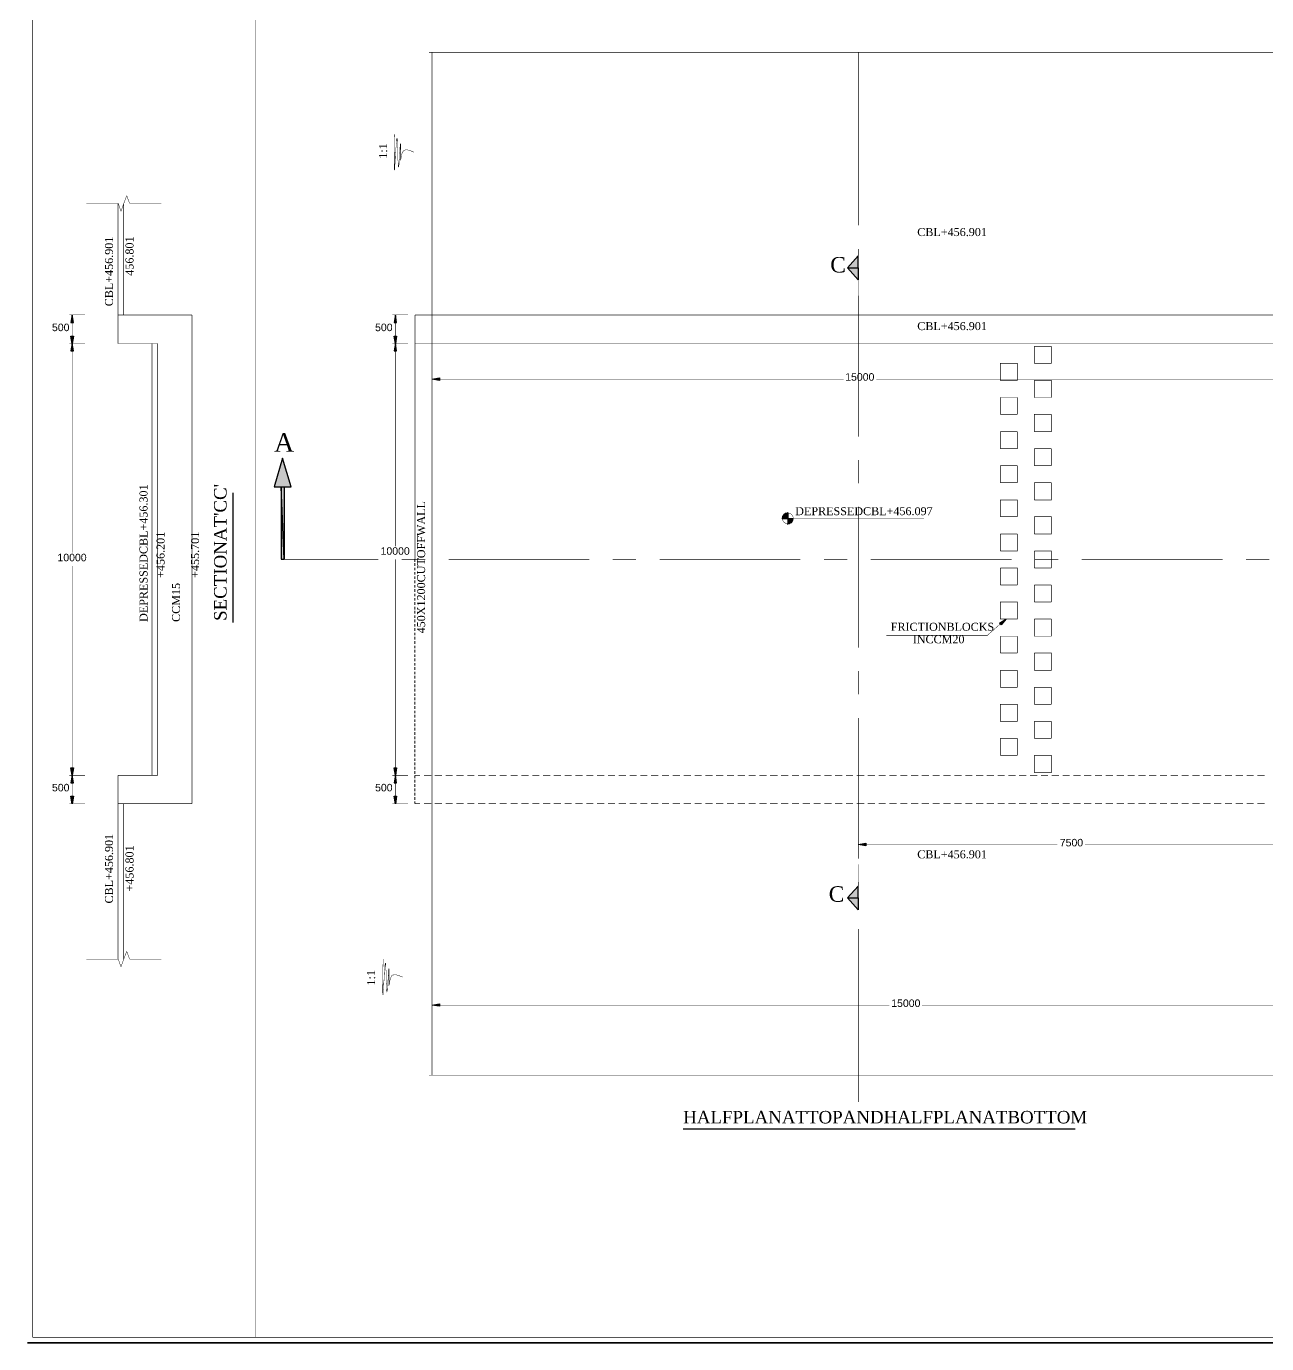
# Model space of a CAD drawing. Header units: millimetres. Extents: x 5 to 839, y 41 to 552.
# Drawn here: x 5.5 to 253.5, y 40.5 to 303.9 of the extents above; entities that cross this region are included whole.
import ezdxf

# ---------------------------------------------------------------- set-up
doc = ezdxf.new("R2010")
doc.units = ezdxf.units.MM
for name, color, linetype in [('H', 7, 'Continuous'), ('P', 7, 'Continuous'), ('T', 7, 'Continuous')]:
    doc.layers.add(name, color=color, linetype=linetype)

msp = doc.modelspace()

# ---------------------------------------------------------------- hatches: boundary and pattern name
at = {"layer": 'H', "linetype": 'Continuous'}
for points in [[(171.803, 253.189), (169.651, 255.588), (171.803, 257.969), (171.803, 253.189)], [(14.411, 244.669), (14.658, 246.151), (14.923, 244.669), (14.411, 244.669)], [(79.005, 244.669), (79.269, 246.151), (79.481, 244.669), (79.005, 244.669)], [(14.658, 240.436), (14.411, 241.917), (14.923, 241.917), (14.658, 240.436)], [(14.411, 239.007), (14.658, 240.436), (14.923, 239.007), (14.411, 239.007)], [(79.269, 240.436), (79.005, 241.917), (79.481, 241.917), (79.269, 240.436)], [(79.005, 239.007), (79.269, 240.436), (79.481, 239.007), (79.005, 239.007)], [(88.071, 233.08), (86.589, 233.327), (88.071, 233.574), (88.071, 233.08)], [(54.998, 211.825), (56.691, 217.488), (58.438, 211.825), (54.998, 211.825)], [(56.444, 197.309), (56.444, 211.825), (56.991, 211.825), (56.991, 197.309), (56.444, 197.309)], [(156.598, 205.475), (156.686, 205.846), (157.709, 205.846), (157.709, 205.475), (156.598, 205.475)], [(156.686, 205.846), (156.951, 206.234), (157.709, 206.234), (157.709, 205.846), (156.686, 205.846)], [(156.951, 206.234), (157.286, 206.446), (157.709, 206.446), (157.709, 206.234), (156.951, 206.234)], [(157.286, 206.446), (157.709, 206.534), (157.709, 206.446), (157.286, 206.446)], [(157.709, 205.052), (157.709, 205.475), (158.768, 205.475), (158.679, 205.052), (157.709, 205.052)], [(157.709, 204.664), (157.709, 205.052), (158.679, 205.052), (158.468, 204.664), (157.709, 204.664)], [(157.709, 204.364), (157.709, 204.664), (158.08, 204.452), (157.709, 204.364)], [(158.08, 204.452), (157.709, 204.664), (158.468, 204.664), (158.08, 204.452)], [(200.378, 184.185), (200.043, 184.556), (201.313, 185.367), (200.378, 184.185)], [(14.658, 154.129), (14.411, 155.61), (14.923, 155.61), (14.658, 154.129)], [(79.269, 154.129), (79.005, 155.61), (79.481, 155.61), (79.269, 154.129)], [(14.411, 152.647), (14.658, 154.129), (14.923, 152.647), (14.411, 152.647)], [(79.005, 152.647), (79.269, 154.129), (79.481, 152.647), (79.005, 152.647)], [(14.658, 148.449), (14.411, 149.931), (14.923, 149.931), (14.658, 148.449)], [(79.269, 148.449), (79.005, 149.931), (79.481, 149.931), (79.269, 148.449)], [(173.284, 140.018), (171.803, 140.282), (173.284, 140.529), (173.284, 140.018)], [(171.803, 127.194), (169.651, 129.611), (171.803, 131.974), (171.803, 127.194)], [(88.071, 107.932), (86.589, 108.197), (88.071, 108.444), (88.071, 107.932)]]:
    msp.add_hatch(color=256, dxfattribs=at).paths.add_polyline_path(points)

# ---------------------------------------------------------------- linework, layer by layer
at = {"layer": 'P'}
for points, const_width in [([(6.738, 551.886), (6.738, 41.769)], 0.085), ([(6.738, 41.769), (833.878, 41.769), (833.878, 551.886), (6.738, 551.886), (833.878, 551.886)], 0.085), ([(51.276, 551.886), (51.276, 41.769)], 0.085), ([(85.99, 298.662), (269.081, 298.662), (269.928, 296.492)], 0.085), ([(86.572, 197.309), (86.572, 298.662)], 0.127), ([(171.803, 298.662), (171.803, 264.072)], 0.169), ([(79.128, 282.31), (79.093, 281.428)], 0.085), ([(79.093, 279.347), (79.093, 278.977), (79.04, 278.589)], 0.085), ([(79.093, 281.428), (79.093, 280.582), (79.093, 280.158), (79.093, 279.77), (79.093, 279.347)], 0.085), ([(79.34, 279.259), (79.375, 279.612)], 0.085), ([(79.34, 278.924), (79.34, 279.259)], 0.085), ([(79.375, 279.612), (79.428, 279.894), (79.428, 280.194)], 0.085), ([(79.428, 280.194), (79.428, 280.37), (79.463, 280.494), (79.463, 280.617), (79.463, 280.741), (79.463, 280.829), (79.516, 280.952), (79.516, 281.04), (79.516, 281.129), (79.516, 281.217), (79.516, 281.305), (79.551, 281.428), (79.587, 281.517)], 0.085), ([(79.587, 281.517), (79.587, 281.428)], 0.085), ([(79.587, 281.428), (79.64, 281.305)], 0.085), ([(79.64, 281.305), (79.64, 281.217), (79.64, 281.129), (79.64, 281.04), (79.64, 280.917)], 0.085), ([(79.64, 280.917), (79.675, 280.793), (79.675, 280.67), (79.675, 280.529), (79.675, 280.405)], 0.085), ([(79.675, 280.405), (79.675, 280.247), (79.675, 279.947)], 0.085), ([(79.675, 279.947), (79.728, 279.612), (79.728, 279.224), (79.728, 278.888)], 0.085), ([(80.098, 278.412), (80.151, 278.8), (80.151, 279.135)], 0.085), ([(80.151, 279.135), (80.186, 279.312), (80.186, 279.471)], 0.085), ([(80.186, 279.77), (80.222, 279.894), (80.222, 280.035), (80.222, 280.106), (80.222, 280.247), (80.222, 280.317), (80.275, 280.405), (80.275, 280.494), (80.275, 280.405), (80.31, 280.282)], 0.085), ([(80.186, 279.612), (80.186, 279.77)], 0.085), ([(80.186, 279.471), (80.186, 279.612)], 0.085), ([(80.31, 280.282), (80.31, 280.158), (80.31, 280.035), (80.31, 279.894)], 0.085), ([(80.31, 279.894), (80.31, 279.735)], 0.085), ([(80.31, 279.735), (80.31, 279.612)], 0.085), ([(80.31, 279.612), (80.31, 279.435)], 0.085), ([(80.31, 279.435), (80.31, 279.259)], 0.085), ([(80.31, 279.259), (80.31, 278.553)], 0.085), ([(80.998, 279.047), (81.068, 279.1), (81.157, 279.135)], 0.085), ([(81.157, 279.135), (81.28, 279.135)], 0.085), ([(81.28, 279.135), (81.368, 279.188)], 0.085), ([(81.368, 279.188), (81.492, 279.188), (81.633, 279.188)], 0.085), ([(81.633, 279.188), (81.756, 279.135), (81.88, 279.1)], 0.085), ([(79.04, 278.589), (79.04, 278.201)], 0.085), ([(79.04, 278.201), (79.04, 277.865)], 0.085), ([(79.04, 277.865), (79.04, 277.495), (79.04, 277.195), (79.04, 276.895), (79.04, 276.595), (79.04, 276.348), (79.04, 276.084), (79.04, 275.96)], 0.085), ([(79.163, 276.26), (79.216, 276.56)], 0.085), ([(79.216, 276.56), (79.216, 276.86), (79.216, 277.195), (79.252, 277.53), (79.252, 277.865), (79.304, 278.589), (79.34, 278.924)], 0.085), ([(79.728, 278.888), (79.763, 278.13)], 0.085), ([(79.763, 278.13), (79.763, 277.777), (79.763, 277.442), (79.763, 277.107), (79.798, 276.983), (79.798, 276.807)], 0.085), ([(79.798, 276.807), (79.798, 276.684)], 0.085), ([(79.798, 276.684), (79.798, 276.507)], 0.085), ([(79.798, 276.507), (79.798, 276.384)], 0.085), ([(79.939, 275.96), (79.939, 276.049), (79.975, 276.172), (79.975, 276.26), (79.975, 276.384), (79.975, 276.56), (80.01, 276.684), (80.01, 276.86)], 0.085), ([(80.01, 276.983), (80.063, 277.319)], 0.085), ([(80.01, 276.86), (80.01, 276.983)], 0.085), ([(80.063, 277.707), (80.098, 278.042)], 0.085), ([(80.063, 277.319), (80.063, 277.707)], 0.085), ([(80.098, 278.042), (80.098, 278.412)], 0.085), ([(80.31, 278.553), (80.31, 278.201)], 0.085), ([(80.31, 278.201), (80.31, 278.042), (80.31, 277.865)], 0.085), ([(80.31, 277.865), (80.31, 277.742)], 0.085), ([(80.31, 277.742), (80.31, 277.566)], 0.085), ([(80.31, 277.566), (80.31, 277.442)], 0.085), ([(80.31, 277.442), (80.31, 277.354)], 0.085), ([(80.31, 277.354), (80.31, 277.23), (80.31, 277.107)], 0.085), ([(80.31, 277.107), (80.363, 277.23)], 0.085), ([(80.363, 277.407), (80.398, 277.53), (80.398, 277.654)], 0.085), ([(80.363, 277.23), (80.363, 277.319), (80.363, 277.407)], 0.085), ([(80.398, 277.654), (80.433, 277.83), (80.486, 278.13)], 0.085), ([(80.486, 278.13), (80.522, 278.253)], 0.085), ([(80.522, 278.253), (80.574, 278.412), (80.645, 278.553)], 0.085), ([(80.645, 278.553), (80.698, 278.677), (80.733, 278.8)], 0.085), ([(80.733, 278.8), (80.821, 278.888), (80.91, 278.977), (80.998, 279.047)], 0.085), ([(81.88, 279.1), (82.003, 279.1)], 0.085), ([(82.003, 279.1), (82.127, 279.047), (82.427, 278.924), (82.691, 278.836), (82.973, 278.712)], 0.085), ([(79.04, 275.96), (79.04, 275.872)], 0.085), ([(79.04, 275.872), (79.04, 275.749)], 0.085), ([(79.04, 275.749), (79.04, 275.661), (79.04, 275.59), (79.04, 275.502), (79.04, 275.414)], 0.085), ([(79.04, 275.414), (79.04, 275.29)], 0.085), ([(79.04, 275.29), (79.04, 275.202), (79.093, 275.114)], 0.085), ([(79.093, 275.202), (79.128, 275.325)], 0.085), ([(79.093, 275.114), (79.093, 275.202)], 0.085), ([(79.128, 275.749), (79.163, 275.872)], 0.085), ([(79.128, 275.325), (79.128, 275.414), (79.128, 275.59), (79.128, 275.661), (79.128, 275.749)], 0.085), ([(79.163, 276.137), (79.163, 276.26)], 0.085), ([(79.163, 275.872), (79.163, 276.013), (79.163, 276.137)], 0.085), ([(79.798, 276.384), (79.798, 276.296)], 0.085), ([(79.798, 276.296), (79.798, 276.172)], 0.085), ([(79.798, 276.172), (79.851, 276.084)], 0.085), ([(79.851, 276.084), (79.851, 276.013), (79.851, 275.925), (79.851, 275.837)], 0.085), ([(79.851, 275.837), (79.887, 275.749), (79.939, 275.837)], 0.085), ([(79.939, 275.837), (79.939, 275.96)], 0.085), ([(23.848, 268.464), (24.395, 266.912), (25.541, 270.034)], 0.085), ([(25.541, 270.034), (26.123, 268.464)], 0.085), ([(17.498, 268.464), (23.848, 268.464)], 0.085), ([(23.795, 240.453), (23.795, 268.464)], 0.127), ([(24.941, 246.168), (24.941, 268.393)], 0.127), ([(26.123, 268.464), (32.473, 268.464)], 0.085), ([(171.803, 259.362), (171.803, 254.67)], 0.169), ([(171.803, 257.969), (169.633, 255.605)], 0.042), ([(169.633, 255.605), (171.803, 253.189)], 0.042), ([(171.803, 249.555), (171.803, 257.969)], 0.042), ([(171.803, 250.014), (171.803, 221.862)], 0.169), ([(17.198, 246.168), (14.058, 246.168)], 0.085), ([(38.576, 246.168), (23.795, 246.168)], 0.127), ([(38.576, 148.449), (38.576, 246.168)], 0.127), ([(81.756, 246.168), (78.669, 246.168)], 0.085), ([(256.963, 246.168), (83.15, 246.168)], 0.127), ([(83.15, 197.309), (83.15, 246.168)], 0.127), ([(14.658, 244.687), (14.658, 241.935)], 0.085), ([(79.252, 244.687), (79.252, 241.935)], 0.085), ([(17.198, 240.453), (14.058, 240.453)], 0.085), ([(17.198, 240.453), (14.058, 240.453)], 0.085), ([(23.795, 240.453), (31.75, 240.453)], 0.127), ([(30.621, 154.129), (30.621, 240.453)], 0.127), ([(31.75, 154.129), (31.75, 240.453)], 0.127), ([(81.756, 240.453), (78.669, 240.453)], 0.085), ([(81.756, 240.453), (78.669, 240.453)], 0.085), ([(256.963, 240.453), (83.15, 240.453)], 0.127), ([(86.572, 239.977), (86.572, 232.745)], 0.085), ([(207.01, 236.467), (210.397, 236.467), (210.397, 239.889)], 0.127), ([(210.397, 239.889), (207.01, 239.889)], 0.127), ([(207.01, 239.889), (207.01, 236.467)], 0.127), ([(14.658, 239.007), (14.658, 198.614)], 0.085), ([(79.252, 239.007), (79.252, 199.937)], 0.085), ([(200.201, 233.08), (203.588, 233.08), (203.588, 236.467), (200.201, 236.467), (200.201, 233.08)], 0.127), ([(88.053, 233.327), (168.875, 233.327)], 0.085), ([(255.535, 233.327), (175.436, 233.327)], 0.085), ([(207.01, 229.658), (210.397, 229.658), (210.397, 233.08), (207.01, 233.08)], 0.127), ([(207.01, 233.08), (207.01, 229.658)], 0.127), ([(203.588, 226.272), (203.588, 229.658), (200.201, 229.658), (200.201, 226.272)], 0.127), ([(200.201, 226.272), (203.588, 226.272)], 0.127), ([(207.01, 222.832), (210.397, 222.832), (210.397, 226.272)], 0.127), ([(210.397, 226.272), (207.01, 226.272), (207.01, 222.832)], 0.127), ([(200.201, 219.445), (203.588, 219.445), (203.588, 222.832)], 0.127), ([(203.588, 222.832), (200.201, 222.832)], 0.127), ([(200.201, 222.832), (200.201, 219.445)], 0.127), ([(210.397, 219.445), (207.01, 219.445)], 0.127), ([(207.01, 219.445), (207.01, 216.023)], 0.127), ([(210.397, 216.023), (210.397, 219.445)], 0.127), ([(171.803, 217.17), (171.803, 212.513)], 0.169), ([(203.588, 216.023), (200.201, 216.023)], 0.127), ([(200.201, 216.023), (200.201, 212.637)], 0.127), ([(203.588, 212.637), (203.588, 216.023)], 0.127), ([(207.01, 216.023), (210.397, 216.023)], 0.127), ([(46.778, 184.644), (46.778, 210.644)], 0.254), ([(200.201, 212.637), (203.588, 212.637)], 0.127), ([(207.01, 209.197), (210.397, 209.197), (210.397, 212.637)], 0.127), ([(210.397, 212.637), (207.01, 212.637)], 0.127), ([(207.01, 212.637), (207.01, 209.197)], 0.127), ([(203.588, 205.811), (203.588, 209.197), (200.201, 209.197), (200.201, 205.811)], 0.127), ([(156.422, 205.475), (184.926, 205.475)], 0.085), ([(156.686, 205.828), (156.651, 205.669), (156.633, 205.564), (156.633, 205.44), (156.651, 205.334), (156.686, 205.176)], 0.085), ([(156.88, 206.181), (156.774, 206.022), (156.686, 205.828)], 0.085), ([(157.039, 206.34), (156.88, 206.181)], 0.085), ([(157.392, 206.534), (157.198, 206.446), (157.039, 206.34)], 0.085), ([(157.551, 206.569), (157.392, 206.534)], 0.085), ([(157.727, 206.587), (157.551, 206.569)], 0.085), ([(157.692, 204.17), (157.692, 206.798)], 0.085), ([(158.044, 206.534), (157.886, 206.569), (157.78, 206.587)], 0.085), ([(158.397, 206.34), (158.238, 206.446), (158.044, 206.534)], 0.085), ([(158.556, 206.181), (158.397, 206.34)], 0.085), ([(158.75, 205.828), (158.662, 206.022), (158.556, 206.181)], 0.085), ([(158.75, 205.176), (158.785, 205.334), (158.803, 205.44), (158.803, 205.564), (158.785, 205.669), (158.75, 205.828)], 0.085), ([(171.803, 207.804), (171.803, 179.652)], 0.169), ([(200.201, 205.811), (203.588, 205.811)], 0.127), ([(207.01, 202.389), (210.397, 202.389), (210.397, 205.811), (207.01, 205.811)], 0.127), ([(207.01, 205.811), (207.01, 202.389)], 0.127), ([(156.686, 205.176), (156.774, 204.982), (156.88, 204.823)], 0.085), ([(156.88, 204.823), (157.039, 204.664)], 0.085), ([(157.039, 204.664), (157.198, 204.558), (157.392, 204.47)], 0.085), ([(157.392, 204.47), (157.551, 204.435), (157.656, 204.417)], 0.085), ([(157.656, 204.417), (157.78, 204.417)], 0.085), ([(157.78, 204.417), (157.886, 204.435), (158.044, 204.47)], 0.085), ([(158.044, 204.47), (158.238, 204.558), (158.397, 204.664)], 0.085), ([(158.397, 204.664), (158.556, 204.823)], 0.085), ([(158.556, 204.823), (158.662, 204.982), (158.75, 205.176)], 0.085), ([(200.201, 199.002), (203.588, 199.002), (203.588, 202.389)], 0.127), ([(203.588, 202.389), (200.201, 202.389)], 0.127), ([(200.201, 202.389), (200.201, 199.002)], 0.127), ([(207.01, 199.002), (210.397, 199.002), (210.397, 195.58)], 0.127), ([(207.01, 195.58), (207.01, 199.002)], 0.127), ([(14.658, 155.61), (14.658, 195.95)], 0.085), ([(56.48, 197.309), (75.83, 197.309)], 0.169), ([(79.252, 155.61), (79.252, 197.309)], 0.085), ([(80.522, 197.309), (85.231, 197.309)], 0.169), ([(83.15, 197.309), (83.15, 196.797)], 0.169), ([(83.15, 196.55), (83.15, 195.95)], 0.169), ([(83.15, 195.651), (83.15, 195.104)], 0.169), ([(83.15, 194.804), (83.15, 194.222)], 0.169), ([(86.572, 197.309), (86.572, 94.192)], 0.127), ([(89.888, 197.309), (118.022, 197.309)], 0.169), ([(122.731, 197.309), (127.388, 197.309)], 0.169), ([(132.08, 197.309), (160.232, 197.309)], 0.169), ([(164.941, 197.309), (169.598, 197.309)], 0.169), ([(174.29, 197.309), (202.442, 197.309)], 0.169), ([(200.201, 195.58), (203.588, 195.58), (203.588, 192.193)], 0.127), ([(200.201, 192.193), (200.201, 195.58)], 0.127), ([(210.397, 195.58), (207.01, 195.58)], 0.127), ([(207.133, 197.309), (211.808, 197.309)], 0.169), ([(216.5, 197.309), (244.651, 197.309)], 0.169), ([(249.308, 197.309), (254, 197.309)], 0.169), ([(83.15, 193.922), (83.15, 193.375)], 0.169), ([(83.15, 193.075), (83.15, 192.476)], 0.169), ([(83.15, 192.193), (83.15, 191.629)], 0.169), ([(203.588, 192.193), (200.201, 192.193)], 0.127), ([(207.01, 192.193), (210.397, 192.193)], 0.127), ([(207.01, 188.754), (207.01, 192.193)], 0.127), ([(210.397, 192.193), (210.397, 188.754)], 0.127), ([(83.15, 191.347), (83.15, 190.747)], 0.169), ([(83.15, 190.447), (83.15, 189.9)], 0.169), ([(83.15, 189.6), (83.15, 189.018)], 0.169), ([(83.15, 188.754), (83.15, 188.172)], 0.169), ([(83.15, 187.872), (83.15, 187.272)], 0.169), ([(83.15, 187.025), (83.15, 186.425)], 0.169), ([(200.201, 188.754), (203.588, 188.754), (203.588, 185.367), (200.201, 185.367), (200.201, 188.754)], 0.127), ([(210.397, 188.754), (207.01, 188.754)], 0.127), ([(83.15, 186.126), (83.15, 185.579)], 0.169), ([(83.15, 185.279), (83.15, 184.697)], 0.169), ([(83.15, 184.397), (83.15, 183.85)], 0.169), ([(200.201, 184.397), (197.608, 182.104)], 0.085), ([(207.01, 185.367), (210.397, 185.367)], 0.127), ([(207.01, 181.945), (207.01, 185.367)], 0.127), ([(210.397, 185.367), (210.397, 181.945)], 0.127), ([(83.15, 183.55), (83.15, 182.951)], 0.169), ([(83.15, 182.668), (83.15, 182.104)], 0.169), ([(83.15, 181.822), (83.15, 181.222)], 0.169), ([(197.608, 182.104), (177.43, 182.104)], 0.085), ([(200.201, 181.945), (203.588, 181.945)], 0.127), ([(200.201, 178.558), (200.201, 181.945)], 0.127), ([(203.588, 181.945), (203.588, 178.558)], 0.127), ([(210.397, 181.945), (207.01, 181.945)], 0.127), ([(83.15, 180.975), (83.15, 180.375)], 0.169), ([(83.15, 180.075), (83.15, 179.493)], 0.169), ([(83.15, 179.229), (83.15, 178.647)], 0.169), ([(83.15, 178.347), (83.15, 177.8)], 0.169), ([(83.15, 177.5), (83.15, 176.9)], 0.169), ([(83.15, 176.601), (83.15, 176.054)], 0.169), ([(203.588, 178.558), (200.201, 178.558)], 0.127), ([(207.01, 178.558), (210.397, 178.558), (210.397, 175.119), (207.01, 175.119)], 0.127), ([(207.01, 175.119), (207.01, 178.558)], 0.127), ([(83.15, 175.754), (83.15, 175.172)], 0.169), ([(83.15, 174.872), (83.15, 174.325)], 0.169), ([(83.15, 174.025), (83.15, 173.426)], 0.169), ([(171.803, 174.96), (171.803, 170.303)], 0.169), ([(200.201, 175.119), (203.588, 175.119)], 0.127), ([(200.201, 171.732), (200.201, 175.119)], 0.127), ([(203.588, 175.119), (203.588, 171.732)], 0.127), ([(83.15, 173.143), (83.15, 172.579)], 0.169), ([(83.15, 172.297), (83.15, 171.697)], 0.169), ([(83.15, 171.45), (83.15, 170.85)], 0.169), ([(203.588, 171.732), (200.201, 171.732)], 0.127), ([(207.01, 171.732), (210.397, 171.732)], 0.127), ([(207.01, 168.31), (207.01, 171.732)], 0.127), ([(210.397, 171.732), (210.397, 168.31)], 0.127), ([(83.15, 170.55), (83.15, 170.004)], 0.169), ([(83.15, 169.704), (83.15, 169.122)], 0.169), ([(83.15, 168.822), (83.15, 168.275)], 0.169), ([(83.15, 167.975), (83.15, 167.375)], 0.169), ([(83.15, 167.076), (83.15, 166.529)], 0.169), ([(83.15, 166.229), (83.15, 165.647)], 0.169), ([(200.201, 168.31), (203.588, 168.31), (203.588, 164.924), (200.201, 164.924), (200.201, 168.31)], 0.127), ([(210.397, 168.31), (207.01, 168.31)], 0.127), ([(83.15, 165.347), (83.15, 164.8)], 0.169), ([(83.15, 164.5), (83.15, 163.901)], 0.169), ([(83.15, 163.654), (83.15, 163.054)], 0.169), ([(171.803, 165.594), (171.803, 137.442)], 0.169), ([(207.01, 164.924), (210.397, 164.924)], 0.127), ([(207.01, 161.502), (207.01, 164.924)], 0.127), ([(210.397, 164.924), (210.397, 161.502)], 0.127), ([(83.15, 162.772), (83.15, 162.172)], 0.169), ([(83.15, 161.925), (83.15, 161.325)], 0.169), ([(83.15, 161.025), (83.15, 160.479)], 0.169), ([(200.201, 161.502), (203.588, 161.502)], 0.127), ([(200.201, 158.115), (200.201, 161.502)], 0.127), ([(203.588, 161.502), (203.588, 158.115)], 0.127), ([(210.397, 161.502), (207.01, 161.502)], 0.127), ([(83.15, 160.179), (83.15, 159.597)], 0.169), ([(83.15, 159.297), (83.15, 158.75)], 0.169), ([(83.15, 158.45), (83.15, 157.85)], 0.169), ([(203.588, 158.115), (200.201, 158.115)], 0.127), ([(207.01, 158.115), (210.397, 158.115), (210.397, 154.675), (207.01, 154.675)], 0.127), ([(207.01, 154.675), (207.01, 158.115)], 0.127), ([(83.15, 157.551), (83.15, 157.004)], 0.169), ([(83.15, 156.704), (83.15, 156.122)], 0.169), ([(83.15, 155.857), (83.15, 155.275)], 0.169), ([(17.198, 154.129), (14.058, 154.129)], 0.085), ([(17.198, 154.129), (14.058, 154.129)], 0.085), ([(23.795, 154.129), (31.75, 154.129)], 0.127), ([(23.795, 117.387), (23.795, 154.129)], 0.127), ([(81.756, 154.129), (78.669, 154.129)], 0.085), ([(81.756, 154.129), (78.669, 154.129)], 0.085), ([(83.15, 154.975), (83.15, 154.376)], 0.169), ([(84.208, 154.129), (83.15, 154.129)], 0.169), ([(83.15, 154.129), (83.15, 153.529)], 0.169), ([(83.15, 153.247), (83.15, 152.682)], 0.169), ([(86.413, 154.129), (84.967, 154.129)], 0.169), ([(88.565, 154.129), (87.136, 154.129)], 0.169), ([(90.734, 154.129), (89.288, 154.129)], 0.169), ([(92.886, 154.129), (91.44, 154.129)], 0.169), ([(95.038, 154.129), (93.61, 154.129)], 0.169), ([(97.208, 154.129), (95.762, 154.129)], 0.169), ([(99.36, 154.129), (97.913, 154.129)], 0.169), ([(101.529, 154.129), (100.083, 154.129)], 0.169), ([(103.717, 154.129), (102.288, 154.129)], 0.169), ([(105.886, 154.129), (104.44, 154.129)], 0.169), ([(108.038, 154.129), (106.609, 154.129)], 0.169), ([(110.208, 154.129), (108.761, 154.129)], 0.169), ([(112.36, 154.129), (110.913, 154.129)], 0.169), ([(114.512, 154.129), (113.083, 154.129)], 0.169), ([(116.681, 154.129), (115.235, 154.129)], 0.169), ([(118.833, 154.129), (117.404, 154.129)], 0.169), ([(121.038, 154.129), (119.592, 154.129)], 0.169), ([(123.19, 154.129), (121.761, 154.129)], 0.169), ([(125.36, 154.129), (123.913, 154.129)], 0.169), ([(127.512, 154.129), (126.083, 154.129)], 0.169), ([(129.663, 154.129), (128.235, 154.129)], 0.169), ([(131.833, 154.129), (130.387, 154.129)], 0.169), ([(133.985, 154.129), (132.556, 154.129)], 0.169), ([(136.155, 154.129), (134.708, 154.129)], 0.169), ([(138.359, 154.129), (136.913, 154.129)], 0.169), ([(140.511, 154.129), (139.065, 154.129)], 0.169), ([(142.663, 154.129), (141.235, 154.129)], 0.169), ([(144.833, 154.129), (143.387, 154.129)], 0.169), ([(146.985, 154.129), (145.556, 154.129)], 0.169), ([(149.154, 154.129), (147.708, 154.129)], 0.169), ([(151.306, 154.129), (149.86, 154.129)], 0.169), ([(153.458, 154.129), (152.03, 154.129)], 0.169), ([(155.663, 154.129), (154.182, 154.129)], 0.169), ([(157.833, 154.129), (156.386, 154.129)], 0.169), ([(159.985, 154.129), (158.538, 154.129)], 0.169), ([(162.137, 154.129), (160.708, 154.129)], 0.169), ([(164.306, 154.129), (162.86, 154.129)], 0.169), ([(166.458, 154.129), (165.029, 154.129)], 0.169), ([(168.628, 154.129), (167.181, 154.129)], 0.169), ([(170.78, 154.129), (169.333, 154.129)], 0.169), ([(172.985, 154.129), (171.503, 154.129)], 0.169), ([(175.137, 154.129), (173.708, 154.129)], 0.169), ([(177.306, 154.129), (175.86, 154.129)], 0.169), ([(179.458, 154.129), (178.012, 154.129)], 0.169), ([(181.61, 154.129), (180.181, 154.129)], 0.169), ([(183.78, 154.129), (182.333, 154.129)], 0.169), ([(185.932, 154.129), (184.503, 154.129)], 0.169), ([(188.083, 154.129), (186.655, 154.129)], 0.169), ([(190.288, 154.129), (188.807, 154.129)], 0.169), ([(192.458, 154.129), (191.012, 154.129)], 0.169), ([(194.61, 154.129), (193.181, 154.129)], 0.169), ([(196.779, 154.129), (195.333, 154.129)], 0.169), ([(198.931, 154.129), (197.485, 154.129)], 0.169), ([(201.083, 154.129), (199.655, 154.129)], 0.169), ([(203.253, 154.129), (201.807, 154.129)], 0.169), ([(205.405, 154.129), (203.958, 154.129)], 0.169), ([(207.61, 154.129), (206.128, 154.129)], 0.169), ([(209.762, 154.129), (208.333, 154.129)], 0.169), ([(211.931, 154.129), (210.485, 154.129)], 0.169), ([(214.083, 154.129), (212.654, 154.129)], 0.169), ([(216.253, 154.129), (214.806, 154.129)], 0.169), ([(218.405, 154.129), (216.958, 154.129)], 0.169), ([(220.557, 154.129), (219.128, 154.129)], 0.169), ([(222.726, 154.129), (221.28, 154.129)], 0.169), ([(224.931, 154.129), (223.449, 154.129)], 0.169), ([(227.083, 154.129), (225.637, 154.129)], 0.169), ([(229.235, 154.129), (227.806, 154.129)], 0.169), ([(231.405, 154.129), (229.958, 154.129)], 0.169), ([(233.557, 154.129), (232.128, 154.129)], 0.169), ([(235.708, 154.129), (234.28, 154.129)], 0.169), ([(237.878, 154.129), (236.432, 154.129)], 0.169), ([(240.03, 154.129), (238.601, 154.129)], 0.169), ([(242.235, 154.129), (240.753, 154.129)], 0.169), ([(244.404, 154.129), (242.958, 154.129)], 0.169), ([(246.556, 154.129), (245.11, 154.129)], 0.169), ([(248.708, 154.129), (247.28, 154.129)], 0.169), ([(250.878, 154.129), (249.432, 154.129)], 0.169), ([(253.03, 154.129), (251.583, 154.129)], 0.169), ([(14.658, 152.647), (14.658, 149.931)], 0.085), ([(79.252, 152.647), (79.252, 149.931)], 0.085), ([(83.15, 152.4), (83.15, 151.8)], 0.169), ([(83.15, 151.5), (83.15, 150.954)], 0.169), ([(83.15, 150.654), (83.15, 150.072)], 0.169), ([(17.198, 148.449), (14.058, 148.449)], 0.085), ([(23.795, 148.449), (38.576, 148.449)], 0.127), ([(24.941, 117.334), (24.941, 148.449)], 0.127), ([(81.756, 148.449), (78.669, 148.449)], 0.085), ([(83.15, 149.772), (83.15, 149.225)], 0.169), ([(83.15, 148.925), (83.15, 148.449)], 0.169), ([(84.208, 148.449), (83.15, 148.449)], 0.169), ([(86.413, 148.449), (84.967, 148.449)], 0.169), ([(88.565, 148.449), (87.136, 148.449)], 0.169), ([(90.734, 148.449), (89.288, 148.449)], 0.169), ([(92.886, 148.449), (91.44, 148.449)], 0.169), ([(95.038, 148.449), (93.61, 148.449)], 0.169), ([(97.208, 148.449), (95.762, 148.449)], 0.169), ([(99.36, 148.449), (97.913, 148.449)], 0.169), ([(101.529, 148.449), (100.083, 148.449)], 0.169), ([(103.717, 148.449), (102.288, 148.449)], 0.169), ([(105.886, 148.449), (104.44, 148.449)], 0.169), ([(108.038, 148.449), (106.609, 148.449)], 0.169), ([(110.208, 148.449), (108.761, 148.449)], 0.169), ([(112.36, 148.449), (110.913, 148.449)], 0.169), ([(114.512, 148.449), (113.083, 148.449)], 0.169), ([(116.681, 148.449), (115.235, 148.449)], 0.169), ([(118.833, 148.449), (117.404, 148.449)], 0.169), ([(121.038, 148.449), (119.592, 148.449)], 0.169), ([(123.19, 148.449), (121.761, 148.449)], 0.169), ([(125.36, 148.449), (123.913, 148.449)], 0.169), ([(127.512, 148.449), (126.083, 148.449)], 0.169), ([(129.663, 148.449), (128.235, 148.449)], 0.169), ([(131.833, 148.449), (130.387, 148.449)], 0.169), ([(133.985, 148.449), (132.556, 148.449)], 0.169), ([(136.155, 148.449), (134.708, 148.449)], 0.169), ([(138.359, 148.449), (136.913, 148.449)], 0.169), ([(140.511, 148.449), (139.065, 148.449)], 0.169), ([(142.663, 148.449), (141.235, 148.449)], 0.169), ([(144.833, 148.449), (143.387, 148.449)], 0.169), ([(146.985, 148.449), (145.556, 148.449)], 0.169), ([(149.154, 148.449), (147.708, 148.449)], 0.169), ([(151.306, 148.449), (149.86, 148.449)], 0.169), ([(153.458, 148.449), (152.03, 148.449)], 0.169), ([(155.663, 148.449), (154.182, 148.449)], 0.169), ([(157.833, 148.449), (156.386, 148.449)], 0.169), ([(159.985, 148.449), (158.538, 148.449)], 0.169), ([(162.137, 148.449), (160.708, 148.449)], 0.169), ([(164.306, 148.449), (162.86, 148.449)], 0.169), ([(166.458, 148.449), (165.029, 148.449)], 0.169), ([(168.628, 148.449), (167.181, 148.449)], 0.169), ([(170.78, 148.449), (169.333, 148.449)], 0.169), ([(172.985, 148.449), (171.503, 148.449)], 0.169), ([(175.137, 148.449), (173.708, 148.449)], 0.169), ([(177.306, 148.449), (175.86, 148.449)], 0.169), ([(179.458, 148.449), (178.012, 148.449)], 0.169), ([(181.61, 148.449), (180.181, 148.449)], 0.169), ([(183.78, 148.449), (182.333, 148.449)], 0.169), ([(185.932, 148.449), (184.503, 148.449)], 0.169), ([(188.083, 148.449), (186.655, 148.449)], 0.169), ([(190.288, 148.449), (188.807, 148.449)], 0.169), ([(192.458, 148.449), (191.012, 148.449)], 0.169), ([(194.61, 148.449), (193.181, 148.449)], 0.169), ([(196.779, 148.449), (195.333, 148.449)], 0.169), ([(198.931, 148.449), (197.485, 148.449)], 0.169), ([(201.083, 148.449), (199.655, 148.449)], 0.169), ([(203.253, 148.449), (201.807, 148.449)], 0.169), ([(205.405, 148.449), (203.958, 148.449)], 0.169), ([(207.61, 148.449), (206.128, 148.449)], 0.169), ([(209.762, 148.449), (208.333, 148.449)], 0.169), ([(211.931, 148.449), (210.485, 148.449)], 0.169), ([(214.083, 148.449), (212.654, 148.449)], 0.169), ([(216.253, 148.449), (214.806, 148.449)], 0.169), ([(218.405, 148.449), (216.958, 148.449)], 0.169), ([(220.557, 148.449), (219.128, 148.449)], 0.169), ([(222.726, 148.449), (221.28, 148.449)], 0.169), ([(224.931, 148.449), (223.449, 148.449)], 0.169), ([(227.083, 148.449), (225.637, 148.449)], 0.169), ([(229.235, 148.449), (227.806, 148.449)], 0.169), ([(231.405, 148.449), (229.958, 148.449)], 0.169), ([(233.557, 148.449), (232.128, 148.449)], 0.169), ([(235.708, 148.449), (234.28, 148.449)], 0.169), ([(237.878, 148.449), (236.432, 148.449)], 0.169), ([(240.03, 148.449), (238.601, 148.449)], 0.169), ([(242.235, 148.449), (240.753, 148.449)], 0.169), ([(244.404, 148.449), (242.958, 148.449)], 0.169), ([(246.556, 148.449), (245.11, 148.449)], 0.169), ([(248.708, 148.449), (247.28, 148.449)], 0.169), ([(250.878, 148.449), (249.432, 148.449)], 0.169), ([(253.03, 148.449), (251.583, 148.449)], 0.169), ([(171.803, 140.282), (171.803, 139.7)], 0.085), ([(173.284, 140.282), (211.631, 140.282)], 0.085), ([(255.535, 140.282), (217.135, 140.282)], 0.085), ([(171.803, 136.349), (171.803, 127.212), (169.633, 129.611)], 0.042), ([(171.803, 132.786), (171.803, 128.094)], 0.169), ([(171.803, 123.402), (171.803, 88.812)], 0.169), ([(23.848, 117.387), (24.395, 115.852), (25.541, 118.957)], 0.085), ([(25.541, 118.957), (26.123, 117.387)], 0.085), ([(17.498, 117.387), (23.848, 117.387)], 0.085), ([(26.123, 117.387), (32.473, 117.387)], 0.085), ([(76.8, 117.387), (76.8, 116.54), (76.764, 115.693), (76.764, 115.27), (76.764, 114.847), (76.764, 114.459), (76.764, 114.035), (76.764, 113.665), (76.764, 113.312), (76.764, 112.942), (76.764, 112.607)], 0.085), ([(77.135, 115.817), (77.188, 115.94)], 0.085), ([(77.188, 116.24), (77.223, 116.328)], 0.085), ([(77.188, 115.94), (77.188, 116.064), (77.188, 116.152), (77.188, 116.24)], 0.085), ([(77.223, 116.487), (77.258, 116.575), (77.311, 116.487), (77.311, 116.417), (77.311, 116.328), (77.311, 116.24), (77.347, 116.117)], 0.085), ([(77.223, 116.328), (77.223, 116.417), (77.223, 116.487)], 0.085), ([(77.347, 116.117), (77.347, 116.029)], 0.085), ([(77.347, 116.029), (77.347, 115.905), (77.347, 115.782), (77.347, 115.641), (77.347, 115.482), (77.347, 115.358), (77.399, 115.006), (77.399, 114.67), (77.399, 114.335), (77.399, 113.947), (77.435, 113.242)], 0.085), ([(76.976, 112.977), (77.011, 113.665), (77.011, 114)], 0.085), ([(77.011, 114), (77.047, 114.371), (77.047, 114.67), (77.1, 115.006), (77.1, 115.305), (77.135, 115.429)], 0.085), ([(77.135, 115.693), (77.135, 115.817)], 0.085), ([(77.135, 115.57), (77.135, 115.693)], 0.085), ([(77.135, 115.429), (77.135, 115.57)], 0.085), ([(77.435, 113.242), (77.435, 112.889), (77.435, 112.554)], 0.085), ([(77.77, 113.153), (77.823, 113.524)], 0.085), ([(77.823, 113.877), (77.858, 114.247), (77.858, 114.423), (77.858, 114.547)], 0.085), ([(77.823, 113.524), (77.823, 113.877)], 0.085), ([(77.858, 114.547), (77.893, 114.723)], 0.085), ([(77.893, 114.723), (77.893, 114.847), (77.893, 115.006), (77.893, 115.094), (77.893, 115.217), (77.946, 115.358)], 0.085), ([(77.946, 115.358), (77.946, 115.429), (77.946, 115.57)], 0.085), ([(77.946, 115.57), (77.982, 115.429), (77.982, 115.358), (77.982, 115.27)], 0.085), ([(77.982, 115.27), (77.982, 115.147), (77.982, 115.006)], 0.085), ([(77.982, 115.006), (77.982, 114.847), (77.982, 114.67)], 0.085), ([(77.982, 114.67), (77.982, 114.547)], 0.085), ([(77.982, 114.547), (77.982, 114.371), (77.982, 113.665)], 0.085), ([(77.982, 113.665), (77.982, 113.312)], 0.085), ([(77.982, 113.312), (77.982, 113.153), (77.982, 112.977), (77.982, 112.818)], 0.085), ([(78.105, 112.889), (78.193, 113.189), (78.246, 113.365)], 0.085), ([(78.246, 113.365), (78.281, 113.489), (78.317, 113.612), (78.37, 113.736)], 0.085), ([(78.37, 113.736), (78.458, 113.877)], 0.085), ([(78.458, 113.877), (78.493, 114)], 0.085), ([(78.493, 114), (78.581, 114.088)], 0.085), ([(78.581, 114.088), (78.669, 114.124)], 0.085), ([(78.669, 114.124), (78.74, 114.212), (78.881, 114.212)], 0.085), ([(78.881, 114.212), (78.952, 114.247)], 0.085), ([(78.952, 114.247), (79.093, 114.247), (79.216, 114.247), (79.304, 114.247), (79.428, 114.247)], 0.085), ([(79.428, 114.247), (79.551, 114.212), (79.675, 114.159)], 0.085), ([(79.675, 114.159), (79.851, 114.124)], 0.085), ([(79.851, 114.124), (80.098, 114.035), (80.398, 113.912), (80.698, 113.788)], 0.085), ([(76.764, 112.607), (76.712, 112.254)], 0.085), ([(76.712, 112.254), (76.712, 111.972), (76.712, 111.672)], 0.085), ([(76.712, 111.672), (76.712, 111.407), (76.712, 111.16)], 0.085), ([(76.712, 111.16), (76.712, 111.072)], 0.085), ([(76.712, 111.072), (76.712, 110.949)], 0.085), ([(76.712, 110.949), (76.712, 110.86), (76.712, 110.772), (76.712, 110.702), (76.712, 110.613)], 0.085), ([(76.712, 110.613), (76.764, 110.525)], 0.085), ([(76.764, 110.19), (76.8, 110.278), (76.8, 110.349), (76.8, 110.437), (76.8, 110.561), (76.8, 110.649), (76.835, 110.772), (76.835, 110.86), (76.835, 110.984), (76.835, 111.125), (76.835, 111.248), (76.888, 111.372)], 0.085), ([(76.888, 111.972), (76.923, 112.307)], 0.085), ([(76.888, 111.372), (76.888, 111.672), (76.888, 111.972)], 0.085), ([(76.923, 112.642), (76.976, 112.977)], 0.085), ([(76.923, 112.307), (76.923, 112.642)], 0.085), ([(77.435, 112.554), (77.47, 112.219), (77.47, 112.042)], 0.085), ([(77.47, 112.042), (77.47, 111.919)], 0.085), ([(77.47, 111.919), (77.47, 111.76)], 0.085), ([(77.47, 111.76), (77.47, 111.619)], 0.085), ([(77.47, 111.619), (77.47, 111.495), (77.523, 111.372)], 0.085), ([(77.523, 111.037), (77.558, 110.949), (77.558, 110.86), (77.611, 110.949), (77.611, 111.072), (77.646, 111.16), (77.646, 111.248), (77.646, 111.372), (77.646, 111.495), (77.682, 111.619), (77.682, 111.795)], 0.085), ([(77.523, 111.372), (77.523, 111.284), (77.523, 111.196), (77.523, 111.125), (77.523, 111.037)], 0.085), ([(77.682, 111.795), (77.682, 111.919), (77.735, 112.095), (77.735, 112.43)], 0.085), ([(77.735, 112.43), (77.77, 112.765)], 0.085), ([(77.77, 112.765), (77.77, 113.153)], 0.085), ([(77.982, 112.818), (77.982, 112.677), (77.982, 112.554), (77.982, 112.43)], 0.085), ([(77.982, 112.43), (77.982, 112.342), (77.982, 112.254), (77.982, 112.183), (78.034, 112.307), (78.07, 112.395), (78.07, 112.518)], 0.085), ([(78.07, 112.642), (78.105, 112.765), (78.105, 112.889)], 0.085), ([(78.07, 112.518), (78.07, 112.642)], 0.085), ([(86.572, 111.248), (86.572, 107.597)], 0.085), ([(76.764, 110.525), (76.764, 110.437), (76.764, 110.349), (76.764, 110.278), (76.764, 110.19)], 0.085), ([(88.053, 108.197), (178.012, 108.197)], 0.085), ([(255.535, 108.197), (184.538, 108.197)], 0.085), ([(85.99, 94.192), (269.081, 94.192)], 0.085), ([(136.737, 83.432), (215.23, 83.432)], 0.254), ([(834.99, 40.675), (5.644, 40.675)], 0.339)]:
    msp.add_lwpolyline(points, dxfattribs=dict(at, const_width=const_width))
for points in [[(171.803, 257.969), (169.633, 255.605), (171.803, 255.605), (171.803, 257.969)], [(169.633, 255.605), (171.803, 255.605), (171.803, 253.189), (169.633, 255.605)], [(14.393, 244.687), (14.905, 244.687), (14.658, 246.168), (14.393, 244.687)], [(79.005, 244.687), (79.463, 244.687), (79.252, 246.168), (79.005, 244.687)], [(14.393, 241.935), (14.905, 241.935), (14.658, 240.453), (14.393, 241.935)], [(14.393, 239.007), (14.905, 239.007), (14.658, 240.453), (14.393, 239.007)], [(79.005, 241.935), (79.463, 241.935), (79.252, 240.453), (79.005, 241.935)], [(79.005, 239.007), (79.463, 239.007), (79.252, 240.453), (79.005, 239.007)], [(88.053, 233.592), (88.053, 233.08), (86.572, 233.327), (88.053, 233.592)], [(56.691, 217.505), (54.998, 211.825), (58.42, 211.825), (56.691, 217.505)], [(56.444, 197.309), (56.991, 197.309), (56.444, 211.825), (56.444, 197.309)], [(56.991, 197.309), (56.444, 211.825), (56.991, 211.825), (56.991, 197.309)], [(156.598, 205.475), (157.692, 205.475), (156.686, 205.863), (156.598, 205.475)], [(156.686, 205.863), (157.692, 205.863), (156.933, 206.234), (156.686, 205.863)], [(157.692, 205.475), (156.686, 205.863), (157.692, 205.863), (157.692, 205.475)], [(156.933, 206.234), (157.692, 206.234), (157.268, 206.446), (156.933, 206.234)], [(157.692, 205.863), (156.933, 206.234), (157.692, 206.234), (157.692, 205.863)], [(157.692, 206.534), (157.268, 206.446), (157.692, 206.446), (157.692, 206.534)], [(157.692, 206.234), (157.268, 206.446), (157.692, 206.446), (157.692, 206.234)], [(157.692, 205.052), (158.679, 205.052), (157.692, 205.475), (157.692, 205.052)], [(158.679, 205.052), (157.692, 205.475), (158.75, 205.475), (158.679, 205.052)], [(157.692, 204.682), (158.468, 204.682), (157.692, 205.052), (157.692, 204.682)], [(158.468, 204.682), (157.692, 205.052), (158.679, 205.052), (158.468, 204.682)], [(157.692, 204.682), (157.692, 204.47), (158.08, 204.47), (157.692, 204.682)], [(157.692, 204.682), (158.468, 204.682), (158.08, 204.47), (157.692, 204.682)], [(157.692, 204.47), (158.08, 204.47), (157.692, 204.382), (157.692, 204.47)], [(200.025, 184.573), (201.295, 185.367), (200.378, 184.185), (200.025, 184.573)], [(14.393, 155.61), (14.905, 155.61), (14.658, 154.129), (14.393, 155.61)], [(79.005, 155.61), (79.463, 155.61), (79.252, 154.129), (79.005, 155.61)], [(14.393, 152.647), (14.905, 152.647), (14.658, 154.129), (14.393, 152.647)], [(79.005, 152.647), (79.463, 152.647), (79.252, 154.129), (79.005, 152.647)], [(14.393, 149.931), (14.905, 149.931), (14.658, 148.449), (14.393, 149.931)], [(79.005, 149.931), (79.463, 149.931), (79.252, 148.449), (79.005, 149.931)], [(173.284, 140.547), (173.284, 140.035), (171.803, 140.282), (173.284, 140.547)], [(171.803, 131.992), (169.633, 129.611), (171.803, 129.611), (171.803, 131.992)], [(169.633, 129.611), (171.803, 129.611), (171.803, 127.212), (169.633, 129.611)], [(88.053, 108.444), (88.053, 107.95), (86.572, 108.197), (88.053, 108.444)]]:
    msp.add_lwpolyline(points, dxfattribs=at)

# ---------------------------------------------------------------- texts
at = {"layer": 'T', "attachment_point": 1, "rotation": 90}
for s, insert, char_height in [('{\\fTimes New Roman|b0|i0|c0|p18;1:1}', (76, 277.4), 1.6), ('{\\fTimes New Roman|b0|i0|c0|p18;CBL+456.901}', (21.2, 247.9), 1.6), ('{\\fTimes New Roman|b0|i0|c0|p18;456.801}', (25.3, 254), 1.6), ('{\\fTimes New Roman|b0|i0|c0|p18;DEPRESSEDCBL+456.301}', (28.1, 184.8), 1.6), ("{\\fTimes New Roman|b0|i0|c0|p18;SECTIONAT'CC'}", (43, 185), 2.5), ('{\\fTimes New Roman|b0|i0|c0|p18;450X1200CUTOFFWALL}', (83.6, 182.5), 1.6), ('{\\fTimes New Roman|b0|i0|c0|p18;+456.201}', (31.5, 193.6), 1.6), ('{\\fTimes New Roman|b0|i0|c0|p18;+455.701}', (38.4, 193.6), 1.6), ('{\\fTimes New Roman|b0|i0|c0|p18;CCM15}', (34.6, 184.8), 1.6), ('{\\fTimes New Roman|b0|i0|c0|p18;CBL+456.901}', (21.2, 128.5), 1.6), ('{\\fTimes New Roman|b0|i0|c0|p18;+456.801}', (25.3, 130.9), 1.6), ('{\\fTimes New Roman|b0|i0|c0|p18;1:1}', (73.6, 112.1), 1.6)]:
    msp.add_mtext(s, dxfattribs=dict(at, insert=insert, char_height=char_height))
at = {"layer": 'T', "attachment_point": 7}
for s, insert, char_height in [('{\\fTimes New Roman|b0|i0|c0|p18;CBL+456.901}', (183.6, 261.9), 1.6), ('{\\fTimes New Roman|b0|i0|c0|p18;C}', (166.2, 254.6), 3.1), ('{\\fArial|b0|i0|c0|p18;500}', (10.6, 242.9), 1.5), ('{\\fArial|b0|i0|c0|p18;500}', (75.2, 242.9), 1.5), ('{\\fTimes New Roman|b0|i0|c0|p18;CBL+456.901}', (183.6, 243.1), 1.6), ('{\\fArial|b0|i0|c0|p18;15000}', (169.2, 233), 1.5), ('{\\fTimes New Roman|b0|i0|c0|p18;A}', (55, 218.8), 3.7), ('{\\fTimes New Roman|b0|i0|c0|p18;DEPRESSEDCBL+456.097}', (159.2, 206.1), 1.6), ('{\\fArial|b0|i0|c0|p18;10000}', (11.7, 196.9), 1.5), ('{\\fArial|b0|i0|c0|p18;10000}', (76.3, 198.2), 1.5), ('{\\fTimes New Roman|b0|i0|c0|p18;FRICTIONBLOCKS}', (178.3, 183), 1.6), ('{\\fTimes New Roman|b0|i0|c0|p18;INCCM20}', (182.7, 180.5), 1.6), ('{\\fArial|b0|i0|c0|p18;500}', (10.6, 150.9), 1.5), ('{\\fArial|b0|i0|c0|p18;500}', (75.2, 150.9), 1.5), ('{\\fArial|b0|i0|c0|p18;7500}', (212.1, 139.9), 1.5), ('{\\fTimes New Roman|b0|i0|c0|p18;CBL+456.901}', (183.6, 137.5), 1.6), ('{\\fTimes New Roman|b0|i0|c0|p18;C}', (165.9, 128.8), 3.1), ('{\\fArial|b0|i0|c0|p18;15000}', (178.4, 107.8), 1.5), ('{\\fTimes New Roman|b0|i0|c0|p18;HALFPLANATTOPANDHALFPLANATBOTTOM}', (136.8, 84.5), 2.5)]:
    msp.add_mtext(s, dxfattribs=dict(at, insert=insert, char_height=char_height))

doc.saveas('drawing.dxf')
